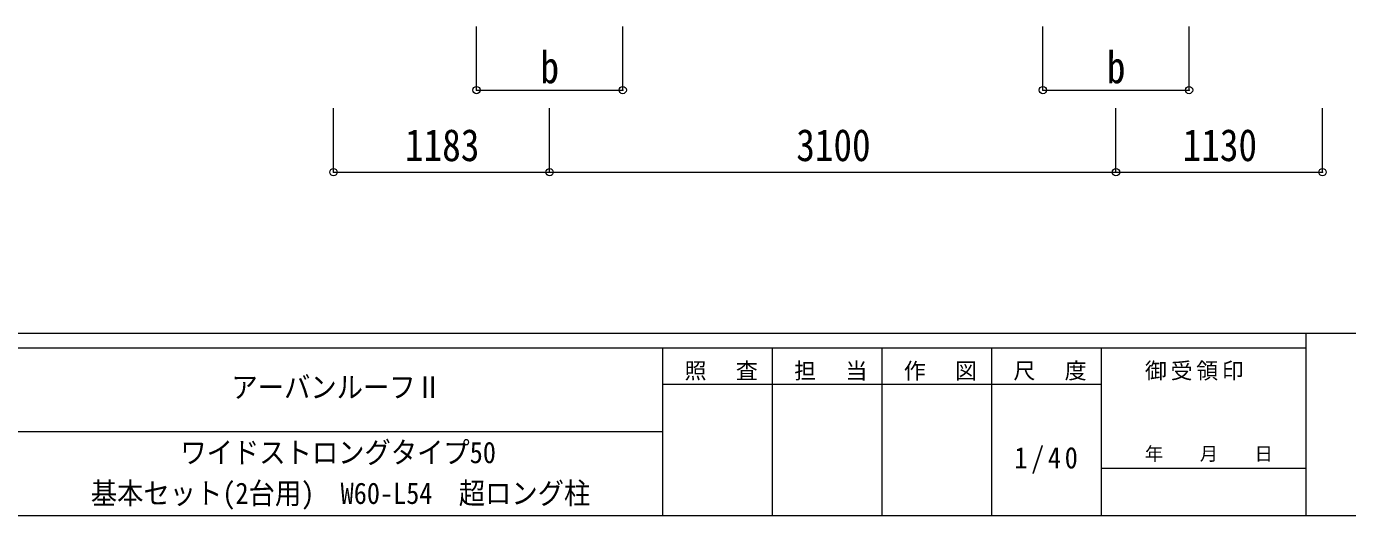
# Model space of a CAD drawing. Units: millimetres at full size, sheet at 1:40. Extents: x -11243 to 11243, y -7760 to 7760.
# Drawn here: x 119 to 7351, y -7760 to -5079 of the extents above; entities that cross this region are included whole.
import ezdxf
from ezdxf.enums import TextEntityAlignment as Align

# ---------------------------------------------------------------- set-up
doc = ezdxf.new("R2010")
doc.units = ezdxf.units.MM
doc.header["$LTSCALE"] = 40
doc.header["$PDMODE"] = 32
doc.header["$PDSIZE"] = 40
doc.layers.add('0-6_OTH_LINE', color=6, linetype='Continuous', lineweight=9)
doc.layers.add('F-0_240', color=7, linetype='Continuous', lineweight=9)
doc.styles.add('ＭＳ ゴシック', font='')
doc.styles.get('ＭＳ ゴシック').set_extended_font_data('MS Gothic')

msp = doc.modelspace()

# ---------------------------------------------------------------- linework, layer by layer
at = {"layer": '0-6_OTH_LINE'}
for p, q in [((2583.02, -5428.22), (2583.02, -5079.22)), ((3383.02, -5428.22), (3383.02, -5079.22)), ((5683.06, -5428.22), (5683.06, -5079.22)), ((6483.06, -5428.22), (6483.06, -5079.22)), ((2583.02, -5428.22), (3383.02, -5428.22)), ((5683.06, -5428.22), (6483.06, -5428.22)), ((1800.06, -5878.22), (1800.06, -5528.22)), ((2983.06, -5878.22), (2983.06, -5528.22)), ((6083.06, -5878.22), (6083.06, -5528.22)), ((7213.06, -5878.22), (7213.06, -5528.22)), ((1800.06, -5878.22), (2983.06, -5878.22)), ((2983.06, -5878.22), (6083.06, -5878.22)), ((6083.06, -5878.22), (7213.06, -5878.22))]:
    msp.add_line(p, q, dxfattribs=at)
for p in [(2583.02, -5428.22), (3383.02, -5428.22), (5683.06, -5428.22), (6483.06, -5428.22), (1800.06, -5878.22), (2983.06, -5878.22), (6083.06, -5878.22), (7213.06, -5878.22)]:
    msp.add_point(p, dxfattribs=at)
at = {"layer": 'F-0_240', "color": 5}
for p, q in [((-11242.74, -6760), (10677.26, -6760)), ((7121.58, -6760), (7121.58, -7760)), ((-11242.74, -6840), (7121.58, -6840)), ((3601.58, -6840), (3601.58, -7760)), ((4201.58, -6840), (4201.58, -7760)), ((4801.58, -6840), (4801.58, -7760)), ((5401.58, -6840), (5401.58, -7760)), ((6001.58, -6840), (6001.58, -7760)), ((3601.58, -7040), (6001.58, -7040)), ((-4598.42, -7300), (3601.58, -7300)), ((6001.58, -7500), (7121.58, -7500)), ((-11242.74, -7760), (10677.26, -7760))]:
    msp.add_line(p, q, dxfattribs=at)

# ---------------------------------------------------------------- texts
at = {"layer": '0-6_OTH_LINE', "color": 7, "style": 'ＭＳ ゴシック', "width": 0.85}
for s, p in [('b', (2933.02, -5443.22)), ('b', (6033.06, -5443.22)), ('1183', (2191.56, -5870.22)), ('3100', (4333.06, -5870.22)), ('1130', (6448.06, -5870.22))]:
    msp.add_text(s, height=176, dxfattribs=at).set_placement(p, align=Align.BOTTOM_LEFT)
at = {"layer": 'F-0_240', "style": 'ＭＳ ゴシック', "width": 0.9}
for s, p in [('アーバンルーフⅡ', (1241.58, -7150)), ('ワイドストロングタイプ50', (961.58, -7507.84)), ('基本セット(2台用)\u3000W60-L54\u3000超ロング柱', (471.58, -7731.34))]:
    msp.add_text(s, height=117.3, dxfattribs=at).set_placement(p, align=Align.BOTTOM_LEFT)
at = {"layer": 'F-0_240', "style": 'ＭＳ ゴシック'}
msp.add_text('年\u3000\u3000月\u3000\u3000日', height=73.31, dxfattribs=at).set_placement((6241.58, -7480), align=Align.BOTTOM_LEFT)
at = {"layer": 'F-0_240', "attachment_point": 7, "style": 'ＭＳ ゴシック'}
for s, insert, char_height in [('\\T1.17;照\u3000査', (3721.58, -7020), 87.98), ('\\T1.17;担\u3000当', (4321.58, -7020), 87.98), ('\\T1.17;作\u3000図', (4921.58, -7020), 87.98), ('\\T1.17;尺\u3000度', (5521.58, -7020), 87.98), ('\\T1.17;御受領印', (6241.58, -7020), 87.98), ('\\T1.28;\\W0.9;1/40', (5526.58, -7530), 117.3)]:
    msp.add_mtext(s, dxfattribs=dict(at, insert=insert, char_height=char_height))

doc.saveas('drawing.dxf')
